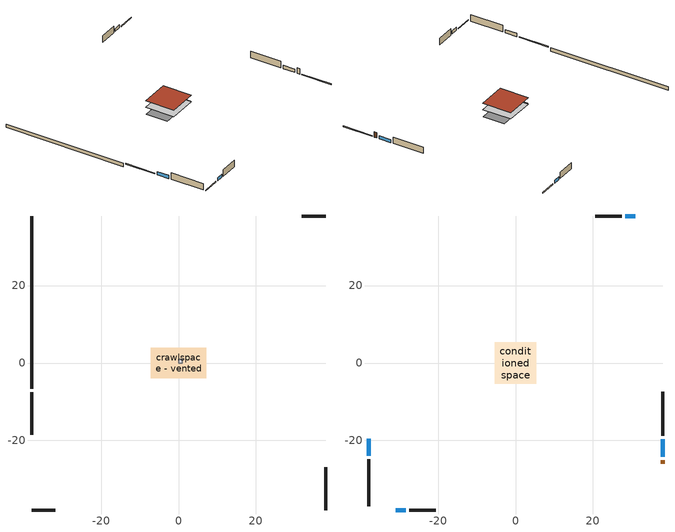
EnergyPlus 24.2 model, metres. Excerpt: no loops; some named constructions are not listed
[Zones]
crawlspace - vented
 floor foundation (Slab1 construction): -7.17,-3.98 -7.17,3.98 7.17,3.98 7.17,-3.98 z-0.91
 wall outside (RimJoist1 construction): -37.97,-7.56 -37.97,-18.59 z0.3:0.61
 wall outside (RimJoist2 construction): 37.97,37.97 31.84,37.97 z0.3:0.61
 wall outside (RimJoist3 construction): 37.97,-37.97 37.97,-26.93 z0.3:0.61
 wall outside (RimJoist4 construction): -37.97,-37.97 -31.84,-37.97 z0.3:0.61
 wall foundation (FoundationWall1 construction): -37.97,37.97 -37.97,-6.63 z-0.91:0.3
furnace airloop ret air zone
 floor adiabatic (AdiabaticConst): 0,0 0,1 1,1 1,0 z0
 wall adiabatic (AdiabaticConst): 0,1 0,0 1,0 1,1 0,1 z0:1
 ceiling adiabatic (AdiabaticConst): 1,0 1,1 0,1 0,0 z1
conditioned space
 floor to crawlspace - vented (Floor1 construction): -5.34,-5.34 -5.34,5.34 5.34,5.34 5.34,-5.34 z0.3
 wall outside (AdiabaticWallConstruction 1): 37.97,-26 37.97,-25.09 z0.3:2.34
 wall outside (AdiabaticWallConstruction): -37.97,-19.52 -37.97,-23.93 / 37.97,-24.16 37.97,-19.75 z0.3:1.49; 30.91,37.97 28.33,37.97 / -30.91,-37.97 -28.33,-37.97 z0.3:1.43
 wall outside (Wall1 construction): -37.97,-24.86 -37.97,-37.04 z0.3:2.74
 wall outside (Wall2 construction): 27.4,37.97 20.63,37.97 z0.3:2.74
 wall outside (Wall3 construction): 37.97,-18.82 37.97,-7.4 z0.3:2.74
 wall outside (Wall4 construction): -27.4,-37.97 -20.63,-37.97 z0.3:2.74
 window (WindowConstruction): -37.97,-19.52 -37.97,-23.93 z0.3:1.49
 window (WindowConstruction 1): 30.91,37.97 28.33,37.97 z0.3:1.43
 window (WindowConstruction 2): 37.97,-24.16 37.97,-19.75 z0.3:1.49
 window (WindowConstruction 3): -30.91,-37.97 -28.33,-37.97 z0.3:1.43
 door (Door): 37.97,-26 37.97,-25.09 z0.3:2.34
 roof outside (Roof1 construction): -5.34,5.34 -5.34,-5.34 5.34,-5.34 5.34,5.34 z2.74
[Material] Roughness=Rough; Thermal Absorptance=0.9
Name | Thickness {m} | Conductivity {W/m-K} | Density {kg/m3} | Specific Heat {J/kg-K} | Solar Absorptance | Visible Absorptance
floor covering | 0.0127 | 0.0433444 | 54.468 | 1339.84 | 0.6 | 0.6
floor stud and cavity | 0.1397 | 0.923637 | 92.3553 | 1139.71 | 0.7 | 0.7
osb sheathing 0.75 in. | 0.01905 | 0.115458 | 512.64 | 1214.23 | 0.7 | 0.7
[Construction]
Floor1 construction Reversed: floor covering, osb sheathing 0.75 in., floor stud and cavity
[Schedule:Day:Interval]
cooling season schedule day; cooling season schedule day 2; cooling season schedule default day; natural vent schedule default day: No, 24:00, 0
cooling season schedule day 1; natural vent schedule day: No, 24:00, 1
[Schedule:Week:Daily]
cooling season schedule Week Rule - Jan1-May26: cooling season schedule day, cooling season schedule day, cooling season schedule day, cooling season schedule day, cooling season schedule day, cooling season schedule day, cooling season schedule day, cooling season schedule default day, cooling season schedule default day, cooling season schedule default day, cooling season schedule default day, cooling season schedule default day
cooling season schedule Week Rule - May27-Jun2: cooling season schedule day, cooling season schedule day, cooling season schedule day, cooling season schedule day, cooling season schedule day, cooling season schedule day 1, cooling season schedule day 1, cooling season schedule default day, cooling season schedule default day, cooling season schedule default day, cooling season schedule default day, cooling season schedule default day
cooling season schedule Week Rule - Jun3-Sep29: cooling season schedule day 1, cooling season schedule day 1, cooling season schedule day 1, cooling season schedule day 1, cooling season schedule day 1, cooling season schedule day 1, cooling season schedule day 1, cooling season schedule default day, cooling season schedule default day, cooling season schedule default day, cooling season schedule default day, cooling season schedule default day
cooling season schedule Week Rule - Sep30-Oct6: cooling season schedule day 1, cooling season schedule day 2, cooling season schedule day 2, cooling season schedule day 2, cooling season schedule day 2, cooling season schedule day 2, cooling season schedule day 2, cooling season schedule default day, cooling season schedule default day, cooling season schedule default day, cooling season schedule default day, cooling season schedule default day
cooling season schedule Week Rule - Oct7-Dec31: cooling season schedule day 2, cooling season schedule day 2, cooling season schedule day 2, cooling season schedule day 2, cooling season schedule day 2, cooling season schedule day 2, cooling season schedule day 2, cooling season schedule default day, cooling season schedule default day, cooling season schedule default day, cooling season schedule default day, cooling season schedule default day
natural vent schedule Week Rule - Jan1-Jan6: natural vent schedule day, natural vent schedule day, natural vent schedule default day, natural vent schedule day, natural vent schedule default day, natural vent schedule day, natural vent schedule default day, natural vent schedule default day, natural vent schedule default day, natural vent schedule default day, natural vent schedule default day, natural vent schedule default day
natural vent schedule Week Rule - Jan7-Dec31: natural vent schedule default day, natural vent schedule day, natural vent schedule default day, natural vent schedule day, natural vent schedule default day, natural vent schedule day, natural vent schedule default day, natural vent schedule default day, natural vent schedule default day, natural vent schedule default day, natural vent schedule default day, natural vent schedule default day
[Schedule:Year]
cooling season schedule: cooling season schedule Week Rule - Jan1-May26, 1, 1, 5, 26, cooling season schedule Week Rule - May27-Jun2, 5, 27, 6, 2, cooling season schedule Week Rule - Jun3-Sep29, 6, 3, 9, 29, cooling season schedule Week Rule - Sep30-Oct6, 9, 30, 10, 6, cooling season schedule Week Rule - Oct7-Dec31, 10, 7, 12, 31
natural vent schedule: natural vent schedule Week Rule - Jan1-Jan6, 1, 1, 1, 6, natural vent schedule Week Rule - Jan7-Dec31, 1, 7, 12, 31
